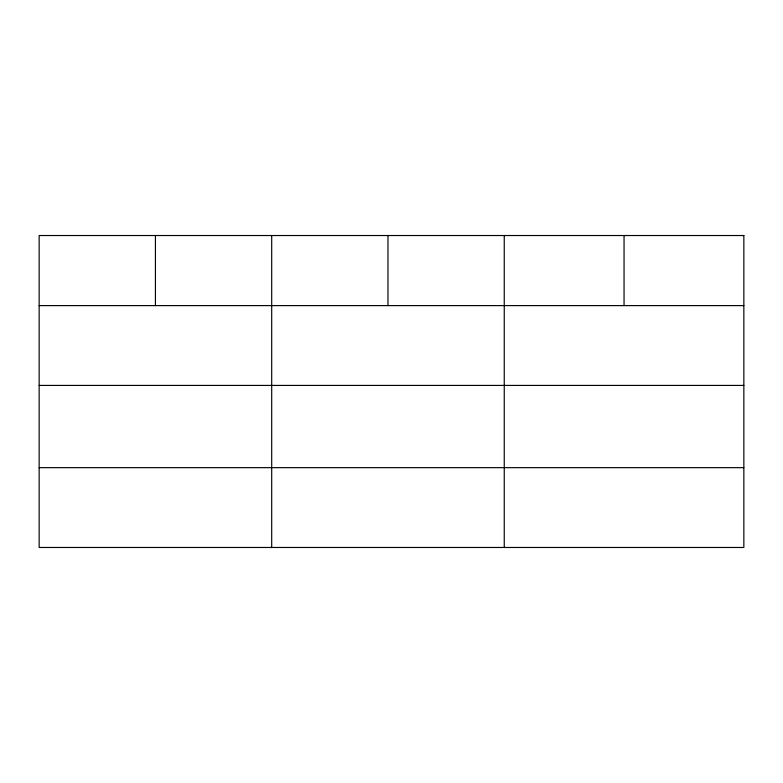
<?xml version="1.0" encoding="UTF-8"?>
<svg xmlns="http://www.w3.org/2000/svg" width="783" height="783" viewBox="0 0 783 783"><rect width="100%" height="100%" fill="white"/><g stroke="black" fill="none" stroke-linecap="round" stroke-linejoin="round"><path stroke-width="1.17" d="M39.15 305.605L743.85 305.605M39.15 385.422L743.85 385.422M39.15 467.657L743.85 467.657M624.051 235.526L624.051 305.605M504.252 235.526L504.252 547.474M387.976 235.526L387.976 305.605M271.701 235.526L271.701 547.474M155.425 235.526L155.425 305.605M743.85 235.526L39.15 235.526L39.15 547.474L743.85 547.474L743.85 235.526"/></g></svg>
